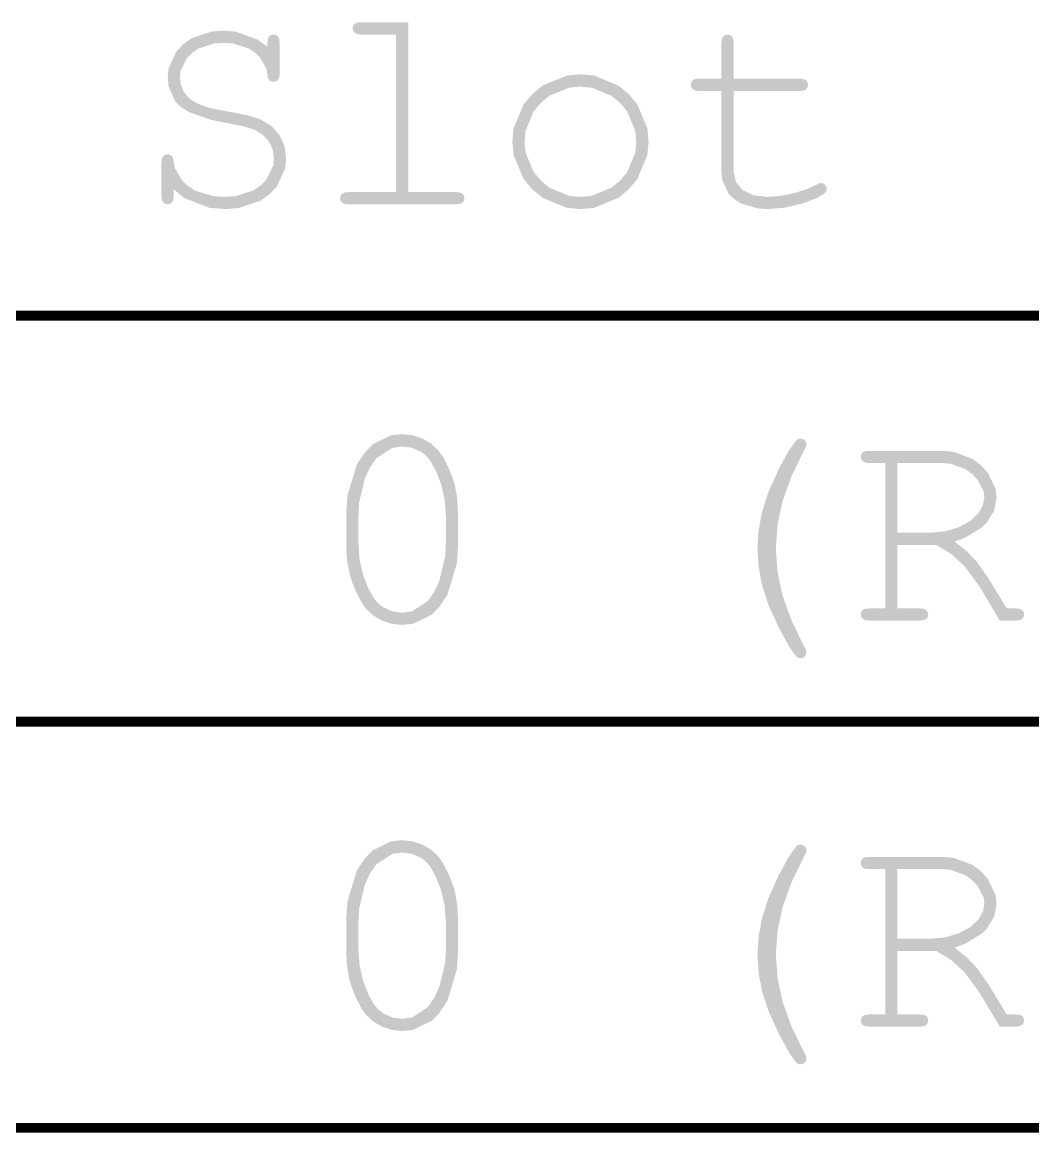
# Model space of a CAD drawing. Extents: x -5 to 272, y 7 to 75.
# Drawn here: x 173.8 to 184, y 54.26 to 65.47 of the extents above; entities that cross this region are included whole.
import ezdxf

# ---------------------------------------------------------------- set-up
doc = ezdxf.new("R2010")
doc.units = 0
doc.layers.add('DRILL_SYMBOLS', color=255, linetype='CONTINUOUS')

msp = doc.modelspace()

# ---------------------------------------------------------------- hatches: boundary and pattern name
at = {"layer": 'DRILL_SYMBOLS'}
for points in [[(176.278575, 65.225771), (176.278575, 65.266786), (176.282786, 65.304506), (176.29542, 65.329775), (176.315013, 65.344057), (176.340098, 65.348818), (176.365183, 65.344057), (176.384776, 65.329775), (176.39741, 65.304506), (176.401621, 65.266786), (176.401621, 64.95331), (176.39741, 64.91559), (176.384776, 64.890322), (176.365183, 64.876039), (176.340098, 64.871279), (176.316111, 64.875673), (176.296885, 64.888857), (176.283885, 64.911928), (176.278575, 64.945986), (176.267909, 65.005953), (176.204554, 65.116548), (176.151866, 65.167177), (176.08755, 65.210115), (175.931178, 65.259188), (175.839121, 65.265322), (175.742533, 65.258776), (175.580668, 65.206407), (175.515391, 65.160585), (175.46284, 65.105883), (175.402781, 64.982469), (175.395274, 64.913759), (175.403697, 64.843813), (175.428965, 64.780458), (175.46815, 64.726076), (175.518321, 64.683046), (175.577647, 64.649355), (175.644297, 64.622988), (175.734385, 64.599733), (175.864024, 64.57538), (176.075694, 64.533998), (176.209727, 64.491884), (176.321604, 64.423769), (176.402354, 64.333681), (176.451243, 64.223451), (176.467539, 64.094911), (176.457011, 63.993334), (176.372782, 63.813524), (176.299082, 63.735292), (176.20753, 63.670254), (175.980479, 63.595925), (175.844981, 63.586634), (175.692637, 63.599175), (175.436289, 63.699505), (175.332285, 63.787294), (175.332285, 63.716982), (175.328074, 63.679262), (175.31544, 63.653993), (175.295847, 63.639711), (175.270762, 63.634951), (175.246592, 63.639711), (175.226817, 63.653993), (175.213633, 63.679262), (175.209239, 63.716982), (175.209239, 64.056826), (175.21345, 64.095644), (175.226084, 64.121279), (175.245677, 64.135561), (175.270762, 64.140322), (175.294749, 64.135927), (175.313975, 64.122743), (175.326975, 64.099672), (175.332285, 64.065615), (175.34405, 63.999742), (175.416194, 63.877062), (175.476573, 63.820253), (175.550959, 63.771868), (175.735163, 63.71657), (175.844981, 63.709658), (175.954615, 63.71689), (176.137354, 63.774752), (176.210459, 63.82538), (176.269099, 63.885897), (176.336115, 64.022859), (176.344493, 64.099306), (176.331675, 64.190676), (176.293223, 64.271425), (176.229502, 64.338991), (176.140879, 64.39081), (176.032481, 64.423403), (175.84791, 64.459658), (175.705546, 64.48868), (175.485087, 64.567049), (175.406993, 64.616396), (175.348033, 64.674715), (175.28065, 64.824861), (175.272227, 64.916689), (175.281886, 65.009981), (175.359156, 65.176241), (175.426768, 65.249208), (175.510218, 65.310091), (175.714198, 65.379671), (175.834727, 65.388368), (175.959147, 65.378206), (176.181071, 65.296907)], [(177.700938, 65.473329), (177.700938, 63.757997), (178.184336, 63.757997), (178.223155, 63.753786), (178.248789, 63.741152), (178.263072, 63.721559), (178.267832, 63.696474), (178.263072, 63.672304), (178.248789, 63.652529), (178.223155, 63.639345), (178.184336, 63.634951), (177.094493, 63.634951), (177.056773, 63.639345), (177.031504, 63.652529), (177.017222, 63.672304), (177.012461, 63.696474), (177.017222, 63.721559), (177.031504, 63.741152), (177.056773, 63.753786), (177.094493, 63.757997), (177.577891, 63.757997), (177.577891, 65.348818), (177.223399, 65.348818), (177.185496, 65.353212), (177.159678, 65.366396), (177.144847, 65.386537), (177.139903, 65.411806), (177.144663, 65.435976), (177.158946, 65.455751), (177.18458, 65.468935), (177.223399, 65.473329)], [(180.986582, 64.903505), (181.654551, 64.903505), (181.692271, 64.899111), (181.717539, 64.885927), (181.731822, 64.865785), (181.736582, 64.840517), (181.731822, 64.816347), (181.717539, 64.796572), (181.692271, 64.783388), (181.654551, 64.778993), (180.986582, 64.778993), (180.986582, 63.960146), (181.008006, 63.862001), (181.072276, 63.781435), (181.177928, 63.727602), (181.323496, 63.709658), (181.453135, 63.718996), (181.593028, 63.747011), (181.721934, 63.786745), (181.818614, 63.83124), (181.845347, 63.845522), (181.866953, 63.850283), (181.888926, 63.845705), (181.907969, 63.831972), (181.921153, 63.812013), (181.925547, 63.788759), (181.920786, 63.767519), (181.906504, 63.747743), (181.826121, 63.697389), (181.678721, 63.643007), (181.501658, 63.600727), (181.332285, 63.586634), (181.230113, 63.592949), (181.058726, 63.643475), (180.989512, 63.687685), (180.933756, 63.742617), (180.870036, 63.878847), (180.862071, 63.960146), (180.862071, 64.778993), (180.63502, 64.778993), (180.5973, 64.783388), (180.572032, 64.796572), (180.557749, 64.816713), (180.552989, 64.841982), (180.557749, 64.866152), (180.572032, 64.885927), (180.5973, 64.899111), (180.63502, 64.903505), (180.862071, 64.903505), (180.862071, 65.266786), (180.866465, 65.304506), (180.879649, 65.329775), (180.899424, 65.344057), (180.923594, 65.348818), (180.948863, 65.344057), (180.969004, 65.329775), (180.982188, 65.304506), (180.986582, 65.266786)], [(180.126719, 64.266298), (180.114131, 64.1308), (180.013423, 63.890566), (180.002207, 64.266298), (179.991908, 64.377718), (179.90951, 64.574739), (179.837412, 64.660341), (179.750666, 64.731478), (179.551081, 64.812776), (179.438243, 64.822939), (179.325404, 64.812731), (179.125819, 64.731066), (179.039073, 64.659609), (178.966975, 64.573778), (178.884577, 64.377123), (178.874278, 64.266298), (178.884577, 64.156069), (178.966975, 63.95978), (179.039073, 63.87372), (179.125819, 63.801943), (179.325404, 63.719911), (179.438243, 63.709658), (179.551081, 63.719866), (179.750666, 63.801531), (179.837412, 63.872988), (179.90951, 63.958818), (179.991908, 64.155474), (180.002207, 64.266298), (180.013423, 63.890566), (179.925303, 63.785829), (179.819422, 63.698681), (179.576624, 63.599083), (179.439707, 63.586634), (179.301554, 63.599129), (179.057658, 63.699093), (178.951914, 63.786562), (178.864115, 63.891527), (178.763774, 64.131395), (178.751231, 64.266298), (178.763774, 64.401842), (178.864115, 64.642443), (178.951914, 64.747499), (179.057658, 64.834978), (179.301554, 64.934954), (179.439707, 64.947451), (179.576624, 64.934999), (179.819422, 64.83539), (179.925303, 64.748232), (180.013423, 64.643404), (180.114131, 64.402437)], [(178.203379, 60.50248), (178.203379, 60.197793), (178.191569, 60.009652), (178.097087, 59.695443), (178.080332, 60.486367), (178.068064, 60.654641), (178.03126, 60.81083), (177.979075, 60.945779), (177.920664, 61.050332), (177.87855, 61.097939), (177.82545, 61.138222), (177.736827, 61.176675), (177.63795, 61.189492), (177.540263, 61.176308), (177.378398, 61.07084), (177.314219, 60.978555), (177.26295, 60.868691), (177.204356, 60.622597), (177.197032, 60.486367), (177.197032, 60.215371), (177.2093, 60.046914), (177.246104, 59.890176), (177.298655, 59.754678), (177.358164, 59.649941), (177.39918, 59.603432), (177.451914, 59.563515), (177.540904, 59.523965), (177.640879, 59.510781), (177.737925, 59.52401), (177.899058, 59.629845), (177.963145, 59.722451), (178.014414, 59.832635), (178.073008, 60.079095), (178.080332, 60.215371), (178.080332, 60.486367), (178.097087, 59.695443), (178.014414, 59.569375), (177.935588, 59.489917), (177.74882, 59.399108), (177.640879, 59.387757), (177.535594, 59.39856), (177.436534, 59.43097), (177.347727, 59.482772), (177.273203, 59.551797), (177.228709, 59.614785), (177.180186, 59.70707), (177.13679, 59.809609), (177.107676, 59.903359), (177.082408, 60.039956), (177.073985, 60.197793), (177.073985, 60.50248), (177.085795, 60.691262), (177.180277, 61.006203), (177.26295, 61.132363), (177.341776, 61.211831), (177.528544, 61.302651), (177.636485, 61.314004), (177.742686, 61.3032), (177.841563, 61.270791), (177.92982, 61.218972), (178.004161, 61.149941), (178.049571, 61.085854), (178.097911, 60.993203), (178.141123, 60.89103), (178.171153, 60.798379), (178.195323, 60.661416)], [(181.225352, 60.161172), (181.236338, 60.334756), (181.269297, 60.518594), (181.333384, 60.722207), (181.437754, 60.955117), (181.54542, 61.153603), (181.619395, 61.253945), (181.637705, 61.26603), (181.657481, 61.270058), (181.681834, 61.265664), (181.702159, 61.25248), (181.715891, 61.233071), (181.720469, 61.21), (181.717906, 61.194619), (181.710215, 61.177773), (181.572154, 60.895791), (181.480235, 60.64164), (181.428599, 60.401406), (181.411387, 60.161172), (181.428599, 59.919839), (181.480235, 59.679238), (181.572154, 59.42546), (181.710215, 59.144593), (181.717906, 59.127747), (181.720469, 59.112366), (181.715891, 59.089112), (181.702159, 59.069154), (181.681834, 59.055421), (181.657481, 59.050843), (181.637705, 59.054871), (181.619395, 59.066956), (181.547984, 59.164735), (181.442149, 59.35846), (181.338145, 59.586226), (181.272227, 59.786172), (181.237071, 59.972939)], [(182.638926, 60.196328), (182.638926, 59.554726), (182.865977, 59.554726), (182.904795, 59.550515), (182.93043, 59.537881), (182.944712, 59.518288), (182.949473, 59.493203), (182.944712, 59.469033), (182.93043, 59.449258), (182.904795, 59.436074), (182.865977, 59.43168), (182.350352, 59.43168), (182.312632, 59.436074), (182.287364, 59.449258), (182.273081, 59.469033), (182.268321, 59.493203), (182.273081, 59.518288), (182.287364, 59.537881), (182.312632, 59.550515), (182.350352, 59.554726), (182.515879, 59.554726), (182.515879, 61.0225), (182.350352, 61.0225), (182.312632, 61.026711), (182.287364, 61.039346), (182.273081, 61.058938), (182.268321, 61.084023), (182.273081, 61.109109), (182.287364, 61.128701), (182.312632, 61.141335), (182.350352, 61.145547), (183.094493, 61.145547), (183.204951, 61.136437), (183.398676, 61.063561), (183.481944, 60.999795), (183.550837, 60.924584), (183.629572, 60.760155), (183.639414, 60.670937), (183.615061, 60.542947), (183.542002, 60.422646), (183.485102, 60.366845), (183.322138, 60.269799), (183.216075, 60.228555), (183.338389, 60.131875), (183.441661, 60.023476), (183.563609, 59.84916), (183.741953, 59.554726), (183.835703, 59.554726), (183.873423, 59.550515), (183.898692, 59.537881), (183.912974, 59.518288), (183.917735, 59.493203), (183.912974, 59.469033), (183.898692, 59.449258), (183.873423, 59.436074), (183.835703, 59.43168), (183.671641, 59.43168), (183.468943, 59.772988), (183.317881, 59.979531), (183.183299, 60.10331), (183.030039, 60.196328), (182.638926, 60.319375), (182.974375, 60.319375), (183.128001, 60.334023), (183.266612, 60.377969), (183.379771, 60.441689), (183.457041, 60.515664), (183.501536, 60.595498), (183.516368, 60.676797), (183.508631, 60.737588), (183.446742, 60.854775), (183.392588, 60.911172), (183.327357, 60.959878), (183.176844, 61.015542), (183.091563, 61.0225), (182.638926, 61.0225), (182.638926, 60.319375), (183.030039, 60.196328)], [(178.203379, 56.40248), (178.203379, 56.097793), (178.191569, 55.909652), (178.097087, 55.595443), (178.080332, 56.386367), (178.068064, 56.554641), (178.03126, 56.71083), (177.979075, 56.845779), (177.920664, 56.950332), (177.87855, 56.997939), (177.82545, 57.038222), (177.736827, 57.076675), (177.63795, 57.089492), (177.540263, 57.076308), (177.378398, 56.97084), (177.314219, 56.878555), (177.26295, 56.768691), (177.204356, 56.522597), (177.197032, 56.386367), (177.197032, 56.115371), (177.2093, 55.946914), (177.246104, 55.790176), (177.298655, 55.654678), (177.358164, 55.549941), (177.39918, 55.503432), (177.451914, 55.463515), (177.540904, 55.423965), (177.640879, 55.410781), (177.737925, 55.42401), (177.899058, 55.529845), (177.963145, 55.622451), (178.014414, 55.732635), (178.073008, 55.979095), (178.080332, 56.115371), (178.080332, 56.386367), (178.097087, 55.595443), (178.014414, 55.469375), (177.935588, 55.389917), (177.74882, 55.299108), (177.640879, 55.287757), (177.535594, 55.29856), (177.436534, 55.33097), (177.347727, 55.382772), (177.273203, 55.451797), (177.228709, 55.514785), (177.180186, 55.60707), (177.13679, 55.709609), (177.107676, 55.803359), (177.082408, 55.939956), (177.073985, 56.097793), (177.073985, 56.40248), (177.085795, 56.591262), (177.180277, 56.906203), (177.26295, 57.032363), (177.341776, 57.111831), (177.528544, 57.202651), (177.636485, 57.214004), (177.742686, 57.2032), (177.841563, 57.170791), (177.92982, 57.118972), (178.004161, 57.049941), (178.049571, 56.985854), (178.097911, 56.893203), (178.141123, 56.79103), (178.171153, 56.698379), (178.195323, 56.561416)], [(181.225352, 56.061172), (181.236338, 56.234756), (181.269297, 56.418594), (181.333384, 56.622207), (181.437754, 56.855117), (181.54542, 57.053603), (181.619395, 57.153945), (181.637705, 57.16603), (181.657481, 57.170058), (181.681834, 57.165664), (181.702159, 57.15248), (181.715891, 57.133071), (181.720469, 57.11), (181.717906, 57.094619), (181.710215, 57.077773), (181.572154, 56.795791), (181.480235, 56.54164), (181.428599, 56.301406), (181.411387, 56.061172), (181.428599, 55.819839), (181.480235, 55.579238), (181.572154, 55.32546), (181.710215, 55.044593), (181.717906, 55.027747), (181.720469, 55.012366), (181.715891, 54.989112), (181.702159, 54.969154), (181.681834, 54.955421), (181.657481, 54.950843), (181.637705, 54.954871), (181.619395, 54.966956), (181.547984, 55.064735), (181.442149, 55.25846), (181.338145, 55.486226), (181.272227, 55.686172), (181.237071, 55.872939)], [(182.638926, 56.096328), (182.638926, 55.454726), (182.865977, 55.454726), (182.904795, 55.450515), (182.93043, 55.437881), (182.944712, 55.418288), (182.949473, 55.393203), (182.944712, 55.369033), (182.93043, 55.349258), (182.904795, 55.336074), (182.865977, 55.33168), (182.350352, 55.33168), (182.312632, 55.336074), (182.287364, 55.349258), (182.273081, 55.369033), (182.268321, 55.393203), (182.273081, 55.418288), (182.287364, 55.437881), (182.312632, 55.450515), (182.350352, 55.454726), (182.515879, 55.454726), (182.515879, 56.9225), (182.350352, 56.9225), (182.312632, 56.926711), (182.287364, 56.939346), (182.273081, 56.958938), (182.268321, 56.984023), (182.273081, 57.009109), (182.287364, 57.028701), (182.312632, 57.041335), (182.350352, 57.045547), (183.094493, 57.045547), (183.204951, 57.036437), (183.398676, 56.963561), (183.481944, 56.899795), (183.550837, 56.824584), (183.629572, 56.660155), (183.639414, 56.570937), (183.615061, 56.442947), (183.542002, 56.322646), (183.485102, 56.266845), (183.322138, 56.169799), (183.216075, 56.128555), (183.338389, 56.031875), (183.441661, 55.923476), (183.563609, 55.74916), (183.741953, 55.454726), (183.835703, 55.454726), (183.873423, 55.450515), (183.898692, 55.437881), (183.912974, 55.418288), (183.917735, 55.393203), (183.912974, 55.369033), (183.898692, 55.349258), (183.873423, 55.336074), (183.835703, 55.33168), (183.671641, 55.33168), (183.468943, 55.672988), (183.317881, 55.879531), (183.183299, 56.00331), (183.030039, 56.096328), (182.638926, 56.219375), (182.974375, 56.219375), (183.128001, 56.234023), (183.266612, 56.277969), (183.379771, 56.341689), (183.457041, 56.415664), (183.501536, 56.495498), (183.516368, 56.576797), (183.508631, 56.637588), (183.446742, 56.754775), (183.392588, 56.811172), (183.327357, 56.859878), (183.176844, 56.915542), (183.091563, 56.9225), (182.638926, 56.9225), (182.638926, 56.219375), (183.030039, 56.096328)]]:
    msp.add_hatch(color=7, dxfattribs=at).paths.add_polyline_path(points)

# ---------------------------------------------------------------- linework, layer by layer
at = {"layer": 'DRILL_SYMBOLS', "color": 7}
for points, const_width in [([(176.278575, 65.225771), (176.278575, 65.266786), (176.282786, 65.304506), (176.29542, 65.329775), (176.315013, 65.344057), (176.340098, 65.348818), (176.365183, 65.344057), (176.384776, 65.329775), (176.39741, 65.304506), (176.401621, 65.266786), (176.401621, 64.95331), (176.39741, 64.91559), (176.384776, 64.890322), (176.365183, 64.876039), (176.340098, 64.871279), (176.316111, 64.875673), (176.296885, 64.888857), (176.283885, 64.911928), (176.278575, 64.945986), (176.267909, 65.005953), (176.204554, 65.116548), (176.151866, 65.167177), (176.08755, 65.210115), (175.931178, 65.259188), (175.839121, 65.265322), (175.742533, 65.258776), (175.580668, 65.206407), (175.515391, 65.160585), (175.46284, 65.105883), (175.402781, 64.982469), (175.395274, 64.913759), (175.403697, 64.843813), (175.428965, 64.780458), (175.46815, 64.726076), (175.518321, 64.683046), (175.577647, 64.649355), (175.644297, 64.622988), (175.734385, 64.599733), (175.864024, 64.57538), (176.075694, 64.533998), (176.209727, 64.491884), (176.321604, 64.423769), (176.402354, 64.333681), (176.451243, 64.223451), (176.467539, 64.094911), (176.457011, 63.993334), (176.372782, 63.813524), (176.299082, 63.735292), (176.20753, 63.670254), (175.980479, 63.595925), (175.844981, 63.586634), (175.692637, 63.599175), (175.436289, 63.699505), (175.332285, 63.787294), (175.332285, 63.716982), (175.328074, 63.679262), (175.31544, 63.653993), (175.295847, 63.639711), (175.270762, 63.634951), (175.246592, 63.639711), (175.226817, 63.653993), (175.213633, 63.679262), (175.209239, 63.716982), (175.209239, 64.056826), (175.21345, 64.095644), (175.226084, 64.121279), (175.245677, 64.135561), (175.270762, 64.140322), (175.294749, 64.135927), (175.313975, 64.122743), (175.326975, 64.099672), (175.332285, 64.065615), (175.34405, 63.999742), (175.416194, 63.877062), (175.476573, 63.820253), (175.550959, 63.771868), (175.735163, 63.71657), (175.844981, 63.709658), (175.954615, 63.71689), (176.137354, 63.774752), (176.210459, 63.82538), (176.269099, 63.885897), (176.336115, 64.022859), (176.344493, 64.099306), (176.331675, 64.190676), (176.293223, 64.271425), (176.229502, 64.338991), (176.140879, 64.39081), (176.032481, 64.423403), (175.84791, 64.459658), (175.705546, 64.48868), (175.485087, 64.567049), (175.406993, 64.616396), (175.348033, 64.674715), (175.28065, 64.824861), (175.272227, 64.916689), (175.281886, 65.009981), (175.359156, 65.176241), (175.426768, 65.249208), (175.510218, 65.310091), (175.714198, 65.379671), (175.834727, 65.388368), (175.959147, 65.378206), (176.181071, 65.296907), (176.278575, 65.225771)], 0.000001), ([(177.700938, 65.473329), (177.700938, 63.757997), (178.184336, 63.757997), (178.223155, 63.753786), (178.248789, 63.741152), (178.263072, 63.721559), (178.267832, 63.696474), (178.263072, 63.672304), (178.248789, 63.652529), (178.223155, 63.639345), (178.184336, 63.634951), (177.094493, 63.634951), (177.056773, 63.639345), (177.031504, 63.652529), (177.017222, 63.672304), (177.012461, 63.696474), (177.017222, 63.721559), (177.031504, 63.741152), (177.056773, 63.753786), (177.094493, 63.757997), (177.577891, 63.757997), (177.577891, 65.348818), (177.223399, 65.348818), (177.185496, 65.353212), (177.159678, 65.366396), (177.144847, 65.386537), (177.139903, 65.411806), (177.144663, 65.435976), (177.158946, 65.455751), (177.18458, 65.468935), (177.223399, 65.473329), (177.700938, 65.473329)], 0.000001), ([(180.986582, 64.903505), (181.654551, 64.903505), (181.692271, 64.899111), (181.717539, 64.885927), (181.731822, 64.865785), (181.736582, 64.840517), (181.731822, 64.816347), (181.717539, 64.796572), (181.692271, 64.783388), (181.654551, 64.778993), (180.986582, 64.778993), (180.986582, 63.960146), (181.008006, 63.862001), (181.072276, 63.781435), (181.177928, 63.727602), (181.323496, 63.709658), (181.453135, 63.718996), (181.593028, 63.747011), (181.721934, 63.786745), (181.818614, 63.83124), (181.845347, 63.845522), (181.866953, 63.850283), (181.888926, 63.845705), (181.907969, 63.831972), (181.921153, 63.812013), (181.925547, 63.788759), (181.920786, 63.767519), (181.906504, 63.747743), (181.826121, 63.697389), (181.678721, 63.643007), (181.501658, 63.600727), (181.332285, 63.586634), (181.230113, 63.592949), (181.058726, 63.643475), (180.989512, 63.687685), (180.933756, 63.742617), (180.870036, 63.878847), (180.862071, 63.960146), (180.862071, 64.778993), (180.63502, 64.778993), (180.5973, 64.783388), (180.572032, 64.796572), (180.557749, 64.816713), (180.552989, 64.841982), (180.557749, 64.866152), (180.572032, 64.885927), (180.5973, 64.899111), (180.63502, 64.903505), (180.862071, 64.903505), (180.862071, 65.266786), (180.866465, 65.304506), (180.879649, 65.329775), (180.899424, 65.344057), (180.923594, 65.348818), (180.948863, 65.344057), (180.969004, 65.329775), (180.982188, 65.304506), (180.986582, 65.266786), (180.986582, 64.903505)], 0.000001), ([(180.126719, 64.266298), (180.114131, 64.1308), (180.013423, 63.890566), (180.002207, 64.266298), (179.991908, 64.377718), (179.90951, 64.574739), (179.837412, 64.660341), (179.750666, 64.731478), (179.551081, 64.812776), (179.438243, 64.822939), (179.325404, 64.812731), (179.125819, 64.731066), (179.039073, 64.659609), (178.966975, 64.573778), (178.884577, 64.377123), (178.874278, 64.266298), (178.884577, 64.156069), (178.966975, 63.95978), (179.039073, 63.87372), (179.125819, 63.801943), (179.325404, 63.719911), (179.438243, 63.709658), (179.551081, 63.719866), (179.750666, 63.801531), (179.837412, 63.872988), (179.90951, 63.958818), (179.991908, 64.155474), (180.002207, 64.266298), (180.013423, 63.890566), (179.925303, 63.785829), (179.819422, 63.698681), (179.576624, 63.599083), (179.439707, 63.586634), (179.301554, 63.599129), (179.057658, 63.699093), (178.951914, 63.786562), (178.864115, 63.891527), (178.763774, 64.131395), (178.751231, 64.266298), (178.763774, 64.401842), (178.864115, 64.642443), (178.951914, 64.747499), (179.057658, 64.834978), (179.301554, 64.934954), (179.439707, 64.947451), (179.576624, 64.934999), (179.819422, 64.83539), (179.925303, 64.748232), (180.013423, 64.643404), (180.114131, 64.402437), (180.126719, 64.266298)], 0.000001), ([(115.384, 62.51), (271.989854, 62.51)], 0.1), ([(178.203379, 60.50248), (178.203379, 60.197793), (178.191569, 60.009652), (178.097087, 59.695443), (178.080332, 60.486367), (178.068064, 60.654641), (178.03126, 60.81083), (177.979075, 60.945779), (177.920664, 61.050332), (177.87855, 61.097939), (177.82545, 61.138222), (177.736827, 61.176675), (177.63795, 61.189492), (177.540263, 61.176308), (177.378398, 61.07084), (177.314219, 60.978555), (177.26295, 60.868691), (177.204356, 60.622597), (177.197032, 60.486367), (177.197032, 60.215371), (177.2093, 60.046914), (177.246104, 59.890176), (177.298655, 59.754678), (177.358164, 59.649941), (177.39918, 59.603432), (177.451914, 59.563515), (177.540904, 59.523965), (177.640879, 59.510781), (177.737925, 59.52401), (177.899058, 59.629845), (177.963145, 59.722451), (178.014414, 59.832635), (178.073008, 60.079095), (178.080332, 60.215371), (178.080332, 60.486367), (178.097087, 59.695443), (178.014414, 59.569375), (177.935588, 59.489917), (177.74882, 59.399108), (177.640879, 59.387757), (177.535594, 59.39856), (177.436534, 59.43097), (177.347727, 59.482772), (177.273203, 59.551797), (177.228709, 59.614785), (177.180186, 59.70707), (177.13679, 59.809609), (177.107676, 59.903359), (177.082408, 60.039956), (177.073985, 60.197793), (177.073985, 60.50248), (177.085795, 60.691262), (177.180277, 61.006203), (177.26295, 61.132363), (177.341776, 61.211831), (177.528544, 61.302651), (177.636485, 61.314004), (177.742686, 61.3032), (177.841563, 61.270791), (177.92982, 61.218972), (178.004161, 61.149941), (178.049571, 61.085854), (178.097911, 60.993203), (178.141123, 60.89103), (178.171153, 60.798379), (178.195323, 60.661416), (178.203379, 60.50248)], 0.000001), ([(181.225352, 60.161172), (181.236338, 60.334756), (181.269297, 60.518594), (181.333384, 60.722207), (181.437754, 60.955117), (181.54542, 61.153603), (181.619395, 61.253945), (181.637705, 61.26603), (181.657481, 61.270058), (181.681834, 61.265664), (181.702159, 61.25248), (181.715891, 61.233071), (181.720469, 61.21), (181.717906, 61.194619), (181.710215, 61.177773), (181.572154, 60.895791), (181.480235, 60.64164), (181.428599, 60.401406), (181.411387, 60.161172), (181.428599, 59.919839), (181.480235, 59.679238), (181.572154, 59.42546), (181.710215, 59.144593), (181.717906, 59.127747), (181.720469, 59.112366), (181.715891, 59.089112), (181.702159, 59.069154), (181.681834, 59.055421), (181.657481, 59.050843), (181.637705, 59.054871), (181.619395, 59.066956), (181.547984, 59.164735), (181.442149, 59.35846), (181.338145, 59.586226), (181.272227, 59.786172), (181.237071, 59.972939), (181.225352, 60.161172)], 0.000001), ([(182.638926, 60.196328), (182.638926, 59.554726), (182.865977, 59.554726), (182.904795, 59.550515), (182.93043, 59.537881), (182.944712, 59.518288), (182.949473, 59.493203), (182.944712, 59.469033), (182.93043, 59.449258), (182.904795, 59.436074), (182.865977, 59.43168), (182.350352, 59.43168), (182.312632, 59.436074), (182.287364, 59.449258), (182.273081, 59.469033), (182.268321, 59.493203), (182.273081, 59.518288), (182.287364, 59.537881), (182.312632, 59.550515), (182.350352, 59.554726), (182.515879, 59.554726), (182.515879, 61.0225), (182.350352, 61.0225), (182.312632, 61.026711), (182.287364, 61.039346), (182.273081, 61.058938), (182.268321, 61.084023), (182.273081, 61.109109), (182.287364, 61.128701), (182.312632, 61.141335), (182.350352, 61.145547), (183.094493, 61.145547), (183.204951, 61.136437), (183.398676, 61.063561), (183.481944, 60.999795), (183.550837, 60.924584), (183.629572, 60.760155), (183.639414, 60.670937), (183.615061, 60.542947), (183.542002, 60.422646), (183.485102, 60.366845), (183.322138, 60.269799), (183.216075, 60.228555), (183.338389, 60.131875), (183.441661, 60.023476), (183.563609, 59.84916), (183.741953, 59.554726), (183.835703, 59.554726), (183.873423, 59.550515), (183.898692, 59.537881), (183.912974, 59.518288), (183.917735, 59.493203), (183.912974, 59.469033), (183.898692, 59.449258), (183.873423, 59.436074), (183.835703, 59.43168), (183.671641, 59.43168), (183.468943, 59.772988), (183.317881, 59.979531), (183.183299, 60.10331), (183.030039, 60.196328), (182.638926, 60.319375), (182.974375, 60.319375), (183.128001, 60.334023), (183.266612, 60.377969), (183.379771, 60.441689), (183.457041, 60.515664), (183.501536, 60.595498), (183.516368, 60.676797), (183.508631, 60.737588), (183.446742, 60.854775), (183.392588, 60.911172), (183.327357, 60.959878), (183.176844, 61.015542), (183.091563, 61.0225), (182.638926, 61.0225), (182.638926, 60.319375), (183.030039, 60.196328), (182.638926, 60.196328)], 0.000001), ([(115.384, 58.41), (271.989854, 58.41)], 0.1), ([(178.203379, 56.40248), (178.203379, 56.097793), (178.191569, 55.909652), (178.097087, 55.595443), (178.080332, 56.386367), (178.068064, 56.554641), (178.03126, 56.71083), (177.979075, 56.845779), (177.920664, 56.950332), (177.87855, 56.997939), (177.82545, 57.038222), (177.736827, 57.076675), (177.63795, 57.089492), (177.540263, 57.076308), (177.378398, 56.97084), (177.314219, 56.878555), (177.26295, 56.768691), (177.204356, 56.522597), (177.197032, 56.386367), (177.197032, 56.115371), (177.2093, 55.946914), (177.246104, 55.790176), (177.298655, 55.654678), (177.358164, 55.549941), (177.39918, 55.503432), (177.451914, 55.463515), (177.540904, 55.423965), (177.640879, 55.410781), (177.737925, 55.42401), (177.899058, 55.529845), (177.963145, 55.622451), (178.014414, 55.732635), (178.073008, 55.979095), (178.080332, 56.115371), (178.080332, 56.386367), (178.097087, 55.595443), (178.014414, 55.469375), (177.935588, 55.389917), (177.74882, 55.299108), (177.640879, 55.287757), (177.535594, 55.29856), (177.436534, 55.33097), (177.347727, 55.382772), (177.273203, 55.451797), (177.228709, 55.514785), (177.180186, 55.60707), (177.13679, 55.709609), (177.107676, 55.803359), (177.082408, 55.939956), (177.073985, 56.097793), (177.073985, 56.40248), (177.085795, 56.591262), (177.180277, 56.906203), (177.26295, 57.032363), (177.341776, 57.111831), (177.528544, 57.202651), (177.636485, 57.214004), (177.742686, 57.2032), (177.841563, 57.170791), (177.92982, 57.118972), (178.004161, 57.049941), (178.049571, 56.985854), (178.097911, 56.893203), (178.141123, 56.79103), (178.171153, 56.698379), (178.195323, 56.561416), (178.203379, 56.40248)], 0.000001), ([(181.225352, 56.061172), (181.236338, 56.234756), (181.269297, 56.418594), (181.333384, 56.622207), (181.437754, 56.855117), (181.54542, 57.053603), (181.619395, 57.153945), (181.637705, 57.16603), (181.657481, 57.170058), (181.681834, 57.165664), (181.702159, 57.15248), (181.715891, 57.133071), (181.720469, 57.11), (181.717906, 57.094619), (181.710215, 57.077773), (181.572154, 56.795791), (181.480235, 56.54164), (181.428599, 56.301406), (181.411387, 56.061172), (181.428599, 55.819839), (181.480235, 55.579238), (181.572154, 55.32546), (181.710215, 55.044593), (181.717906, 55.027747), (181.720469, 55.012366), (181.715891, 54.989112), (181.702159, 54.969154), (181.681834, 54.955421), (181.657481, 54.950843), (181.637705, 54.954871), (181.619395, 54.966956), (181.547984, 55.064735), (181.442149, 55.25846), (181.338145, 55.486226), (181.272227, 55.686172), (181.237071, 55.872939), (181.225352, 56.061172)], 0.000001), ([(182.638926, 56.096328), (182.638926, 55.454726), (182.865977, 55.454726), (182.904795, 55.450515), (182.93043, 55.437881), (182.944712, 55.418288), (182.949473, 55.393203), (182.944712, 55.369033), (182.93043, 55.349258), (182.904795, 55.336074), (182.865977, 55.33168), (182.350352, 55.33168), (182.312632, 55.336074), (182.287364, 55.349258), (182.273081, 55.369033), (182.268321, 55.393203), (182.273081, 55.418288), (182.287364, 55.437881), (182.312632, 55.450515), (182.350352, 55.454726), (182.515879, 55.454726), (182.515879, 56.9225), (182.350352, 56.9225), (182.312632, 56.926711), (182.287364, 56.939346), (182.273081, 56.958938), (182.268321, 56.984023), (182.273081, 57.009109), (182.287364, 57.028701), (182.312632, 57.041335), (182.350352, 57.045547), (183.094493, 57.045547), (183.204951, 57.036437), (183.398676, 56.963561), (183.481944, 56.899795), (183.550837, 56.824584), (183.629572, 56.660155), (183.639414, 56.570937), (183.615061, 56.442947), (183.542002, 56.322646), (183.485102, 56.266845), (183.322138, 56.169799), (183.216075, 56.128555), (183.338389, 56.031875), (183.441661, 55.923476), (183.563609, 55.74916), (183.741953, 55.454726), (183.835703, 55.454726), (183.873423, 55.450515), (183.898692, 55.437881), (183.912974, 55.418288), (183.917735, 55.393203), (183.912974, 55.369033), (183.898692, 55.349258), (183.873423, 55.336074), (183.835703, 55.33168), (183.671641, 55.33168), (183.468943, 55.672988), (183.317881, 55.879531), (183.183299, 56.00331), (183.030039, 56.096328), (182.638926, 56.219375), (182.974375, 56.219375), (183.128001, 56.234023), (183.266612, 56.277969), (183.379771, 56.341689), (183.457041, 56.415664), (183.501536, 56.495498), (183.516368, 56.576797), (183.508631, 56.637588), (183.446742, 56.754775), (183.392588, 56.811172), (183.327357, 56.859878), (183.176844, 56.915542), (183.091563, 56.9225), (182.638926, 56.9225), (182.638926, 56.219375), (183.030039, 56.096328), (182.638926, 56.096328)], 0.000001), ([(115.384, 54.31), (271.989854, 54.31)], 0.1)]:
    msp.add_lwpolyline(points, dxfattribs=dict(at, const_width=const_width))

doc.saveas('drawing.dxf')
